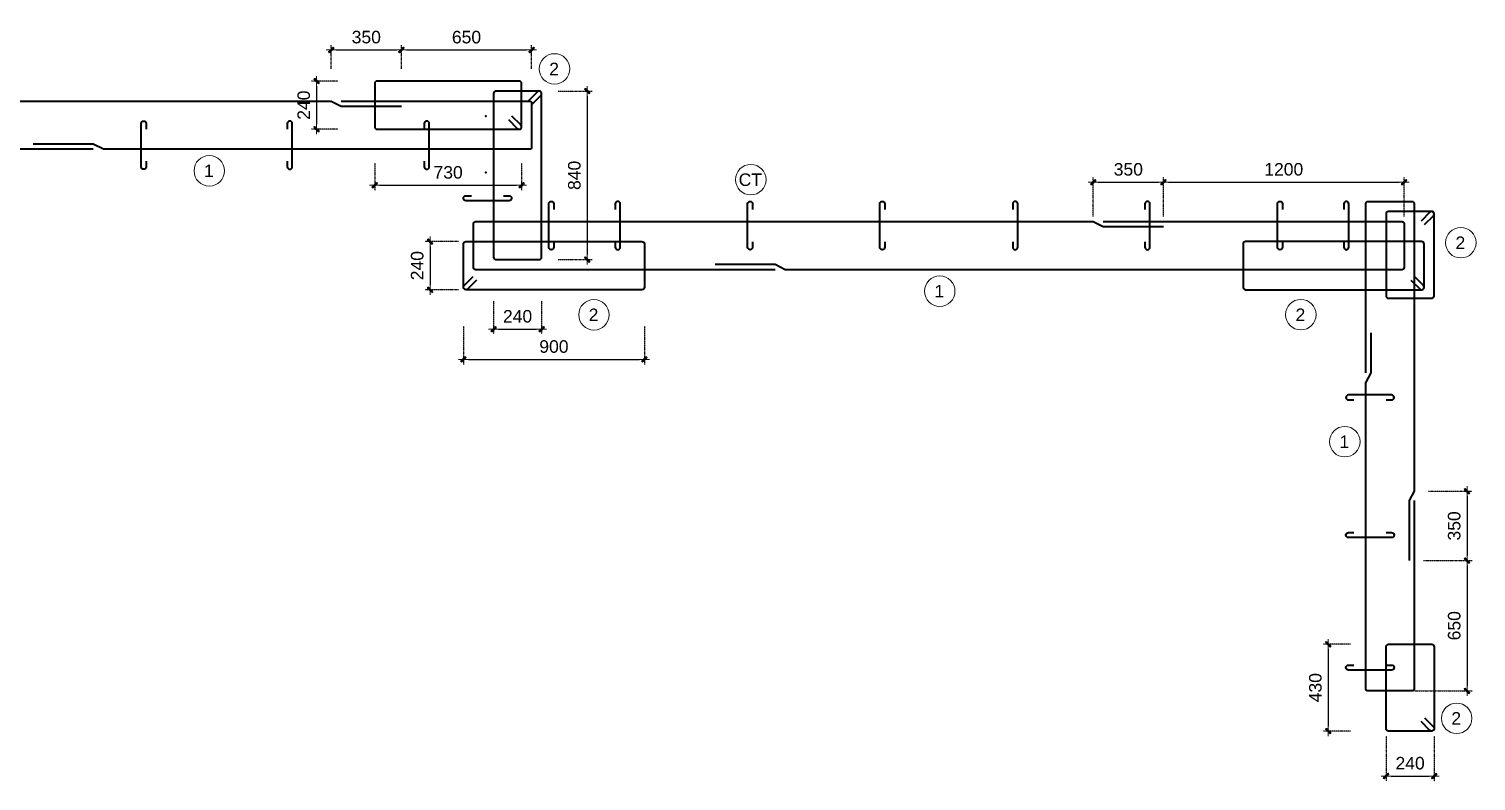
# Model space of a CAD drawing. Header units: millimetres. Extents: x -146909 to 4830753, y -683702 to -336947.
# Drawn here: x 4580029 to 4587244, y -443201 to -439452 of the extents above; entities that cross this region are included whole.
import ezdxf
from ezdxf.enums import TextEntityAlignment as Align

# ---------------------------------------------------------------- set-up
doc = ezdxf.new("R2010")
doc.units = ezdxf.units.MM
doc.header["$MEASUREMENT"] = 0
doc.linetypes.add('HIDDEN5', pattern=[2.8375, 1.25, -1.5875])
doc.layers.get('0').update_dxf_attribs({"lineweight": 9})
doc.layers.get('Defpoints').update_dxf_attribs({"color": 10, "lineweight": 0})
for name, color, linetype, lineweight in [("'S_General_Cont_1 Thin", 1, 'Continuous', 18), ("'S_General_Text_3_Member name", 3, 'Continuous', 35), ('CDAI', 3, 'Continuous', 40), ('KTH', 154, 'Continuous', 9), ('STICK', 1, 'Continuous', 9)]:
    doc.layers.add(name, color=color, linetype=linetype, lineweight=lineweight)
doc.layers.add('DM', color=1, linetype='Continuous')
doc.styles.add('arial', font='arial.ttf', dxfattribs={"width": 0.85})
doc.styles.add('TTP-HelCon', font='arial.ttf')
doc.dimstyles.new('TTP-25', dxfattribs={"dimscale": 25, "dimtxt": 2.5, "dimasz": 1, "dimexe": 1, "dimexo": 1, "dimgap": 0.09, "dimtad": 0, "dimdec": 4, "dimrnd": 10, "dimzin": 9, "dimdsep": 46, "dimtxsty": 'TTP-HelCon', "dimblk": 'Stick', "dimcen": 0.09, "dimdle": 1.5, "dimclrd": 256, "dimclre": 256, "dimclrt": 1, "dimadec": 0, "dimazin": 0, "dimtfac": 1, "dimtdec": 4, "dimtmove": 0, "dimatfit": 3, "dimldrblk": 'ARCHTICK', "dimfxl": 1, "dimtvp": 1, "dimtolj": 1, "dimtzin": 0, "dimarcsym": 0})

# ---------------------------------------------------------------- blocks, each defined once
blk = doc.blocks.new('Stick')
at = {"layer": 'STICK'}
h = blk.add_hatch(color=256, dxfattribs=at)
edge = h.paths.add_edge_path()
edge.add_line((0.3, 0.5), (-0.5, -0.3))
edge.add_arc((-0.4, -0.4), 0.141, 135, 315)
edge.add_line((-0.3, -0.5), (0.5, 0.3))
edge.add_arc((0.4, 0.4), 0.141, 315, 495)
blk.add_line((1, 0), (-1, 0), dxfattribs=at)
blk.add_lwpolyline([(0.3, 0.5), (-0.5, -0.3, 1), (-0.3, -0.5), (0.5, 0.3, 1), (0.3, 0.5, 1)], format="xyb", dxfattribs=at)
blk = doc.blocks.new('*D611')
at = {"layer": 'Defpoints', "color": 0, "transparency": 16777216}
for p in [(4581885.4, -439557.2), (4581535.6, -439676), (4581885.4, -439676)]:
    blk.add_point(p, dxfattribs=at)
at = {"layer": 'KTH', "linetype": 'HIDDEN5', "lineweight": -2, "transparency": 16777216}
for p, q in [((4581535.6, -439651), (4581535.6, -439532.2)), ((4581885.4, -439651), (4581885.4, -439532.2))]:
    blk.add_line(p, q, dxfattribs=at)
at = {"layer": 'KTH', "lineweight": -2, "transparency": 16777216}
blk.add_line((4581560.6, -439557.2), (4581860.4, -439557.2), dxfattribs=at)
at = {"layer": 'KTH', "lineweight": -2, "transparency": 16777216, "xscale": 25, "yscale": 25, "zscale": 25, "rotation": 180}
blk.add_blockref('Stick', (4581535.6, -439557.2), dxfattribs=at)
at = {"layer": 'KTH', "lineweight": -2, "transparency": 16777216, "xscale": 25, "yscale": 25, "zscale": 25}
blk.add_blockref('Stick', (4581885.4, -439557.2), dxfattribs=at)
at = {"layer": 'KTH', "color": 1, "transparency": 16777216, "insert": (4581710.5, -439493.3), "char_height": 62.5, "attachment_point": 5, "style": 'TTP-HelCon'}
blk.add_mtext('\\A1;350', dxfattribs=at)
blk = doc.blocks.new('_ArchTick')
at = {"color": 0, "linetype": 'ByBlock', "const_width": 0.15}
blk.add_lwpolyline([(-0.5, -0.5), (0.5, 0.5)], dxfattribs=at)
blk = doc.blocks.new('*D612')
at = {"layer": 'Defpoints', "color": 0, "transparency": 16777216}
for p in [(4582534.8, -439557.2), (4581885.4, -439676), (4582534.8, -439676)]:
    blk.add_point(p, dxfattribs=at)
at = {"layer": 'KTH', "linetype": 'HIDDEN5', "lineweight": -2, "transparency": 16777216}
for p, q in [((4581885.4, -439651), (4581885.4, -439532.2)), ((4582534.8, -439651), (4582534.8, -439532.2))]:
    blk.add_line(p, q, dxfattribs=at)
at = {"layer": 'KTH', "lineweight": -2, "transparency": 16777216}
blk.add_line((4581910.4, -439557.2), (4582509.8, -439557.2), dxfattribs=at)
at = {"layer": 'KTH', "lineweight": -2, "transparency": 16777216, "xscale": 25, "yscale": 25, "zscale": 25, "rotation": 180}
blk.add_blockref('Stick', (4581885.4, -439557.2), dxfattribs=at)
at = {"layer": 'KTH', "lineweight": -2, "transparency": 16777216, "xscale": 25, "yscale": 25, "zscale": 25}
blk.add_blockref('Stick', (4582534.8, -439557.2), dxfattribs=at)
at = {"layer": 'KTH', "color": 1, "transparency": 16777216, "insert": (4582210.1, -439493.4), "char_height": 62.5, "attachment_point": 5, "style": 'TTP-HelCon'}
blk.add_mtext('\\A1;650', dxfattribs=at)
blk = doc.blocks.new('*D613')
at = {"layer": 'Defpoints', "color": 0, "transparency": 16777216}
for p in [(4581593.9, -439712.2), (4581462.5, -439952.3), (4581593.9, -439952.3)]:
    blk.add_point(p, dxfattribs=at)
at = {"layer": 'KTH', "linetype": 'HIDDEN5', "lineweight": -2, "transparency": 16777216}
for p, q in [((4581568.9, -439712.2), (4581437.5, -439712.2)), ((4581568.9, -439952.3), (4581437.5, -439952.3))]:
    blk.add_line(p, q, dxfattribs=at)
at = {"layer": 'KTH', "lineweight": -2, "transparency": 16777216}
blk.add_line((4581462.5, -439737.2), (4581462.5, -439927.3), dxfattribs=at)
at = {"layer": 'KTH', "lineweight": -2, "transparency": 16777216, "xscale": 25, "yscale": 25, "zscale": 25}
for p, rotation in [((4581462.5, -439712.2), 90), ((4581462.5, -439952.3), 270)]:
    blk.add_blockref('Stick', p, dxfattribs=dict(at, rotation=rotation))
at = {"layer": 'KTH', "color": 1, "transparency": 16777216, "insert": (4581398.7, -439832.2), "char_height": 62.5, "attachment_point": 5, "rotation": 90, "style": 'TTP-HelCon'}
blk.add_mtext('\\A1;240', dxfattribs=at)
blk = doc.blocks.new('*D614')
at = {"layer": 'Defpoints', "color": 0, "transparency": 16777216}
for p in [(4581752.3, -440095.9), (4582484.8, -440095.9), (4582484.8, -440231.4)]:
    blk.add_point(p, dxfattribs=at)
at = {"layer": 'KTH', "linetype": 'HIDDEN5', "lineweight": -2, "transparency": 16777216}
for p, q in [((4581752.3, -440120.9), (4581752.3, -440256.4)), ((4582484.8, -440120.9), (4582484.8, -440256.4))]:
    blk.add_line(p, q, dxfattribs=at)
at = {"layer": 'KTH', "lineweight": -2, "transparency": 16777216}
blk.add_line((4581777.3, -440231.4), (4582459.8, -440231.4), dxfattribs=at)
at = {"layer": 'KTH', "lineweight": -2, "transparency": 16777216, "xscale": 25, "yscale": 25, "zscale": 25, "rotation": 180}
blk.add_blockref('Stick', (4581752.3, -440231.4), dxfattribs=at)
at = {"layer": 'KTH', "lineweight": -2, "transparency": 16777216, "xscale": 25, "yscale": 25, "zscale": 25}
blk.add_blockref('Stick', (4582484.8, -440231.4), dxfattribs=at)
at = {"layer": 'KTH', "color": 1, "transparency": 16777216, "insert": (4582118.5, -440167.6), "char_height": 62.5, "attachment_point": 5, "style": 'TTP-HelCon'}
blk.add_mtext('\\A1;730', dxfattribs=at)
blk = doc.blocks.new('*D615')
at = {"layer": 'Defpoints', "color": 0, "transparency": 16777216}
for p in [(4582344.8, -440782), (4582584.8, -440782), (4582584.8, -440948.9)]:
    blk.add_point(p, dxfattribs=at)
at = {"layer": 'KTH', "linetype": 'HIDDEN5', "lineweight": -2, "transparency": 16777216}
for p, q in [((4582344.8, -440807), (4582344.8, -440973.9)), ((4582584.8, -440807), (4582584.8, -440973.9))]:
    blk.add_line(p, q, dxfattribs=at)
at = {"layer": 'KTH', "lineweight": -2, "transparency": 16777216}
blk.add_line((4582369.8, -440948.9), (4582559.8, -440948.9), dxfattribs=at)
at = {"layer": 'KTH', "lineweight": -2, "transparency": 16777216, "xscale": 25, "yscale": 25, "zscale": 25, "rotation": 180}
blk.add_blockref('Stick', (4582344.8, -440948.9), dxfattribs=at)
at = {"layer": 'KTH', "lineweight": -2, "transparency": 16777216, "xscale": 25, "yscale": 25, "zscale": 25}
blk.add_blockref('Stick', (4582584.8, -440948.9), dxfattribs=at)
at = {"layer": 'KTH', "color": 1, "transparency": 16777216, "insert": (4582464.8, -440885.1), "char_height": 62.5, "attachment_point": 5, "style": 'TTP-HelCon'}
blk.add_mtext('\\A1;240', dxfattribs=at)
blk = doc.blocks.new('*D616')
at = {"layer": 'Defpoints', "color": 0, "transparency": 16777216}
for p in [(4582642.5, -439762.2), (4582642.5, -440602.2), (4582811.9, -440602.2)]:
    blk.add_point(p, dxfattribs=at)
at = {"layer": 'KTH', "linetype": 'HIDDEN5', "lineweight": -2, "transparency": 16777216}
for p, q in [((4582667.5, -439762.2), (4582836.9, -439762.2)), ((4582667.5, -440602.2), (4582836.9, -440602.2))]:
    blk.add_line(p, q, dxfattribs=at)
at = {"layer": 'KTH', "lineweight": -2, "transparency": 16777216}
blk.add_line((4582811.9, -439787.2), (4582811.9, -440577.2), dxfattribs=at)
at = {"layer": 'KTH', "lineweight": -2, "transparency": 16777216, "xscale": 25, "yscale": 25, "zscale": 25}
for p, rotation in [((4582811.9, -439762.2), 90), ((4582811.9, -440602.2), 270)]:
    blk.add_blockref('Stick', p, dxfattribs=dict(at, rotation=rotation))
at = {"layer": 'KTH', "color": 1, "transparency": 16777216, "insert": (4582748.1, -440182.2), "char_height": 62.5, "attachment_point": 5, "rotation": 90, "style": 'TTP-HelCon'}
blk.add_mtext('\\A1;840', dxfattribs=at)
blk = doc.blocks.new('*D617')
at = {"layer": 'Defpoints', "color": 0, "transparency": 16777216}
for p in [(4582194.8, -440512.2), (4582028.4, -440752.3), (4582194.8, -440752.3)]:
    blk.add_point(p, dxfattribs=at)
at = {"layer": 'KTH', "linetype": 'HIDDEN5', "lineweight": -2, "transparency": 16777216}
for p, q in [((4582169.8, -440512.2), (4582003.4, -440512.2)), ((4582169.8, -440752.3), (4582003.4, -440752.3))]:
    blk.add_line(p, q, dxfattribs=at)
at = {"layer": 'KTH', "lineweight": -2, "transparency": 16777216}
blk.add_line((4582028.4, -440537.2), (4582028.4, -440727.3), dxfattribs=at)
at = {"layer": 'KTH', "lineweight": -2, "transparency": 16777216, "xscale": 25, "yscale": 25, "zscale": 25}
for p, rotation in [((4582028.4, -440512.2), 90), ((4582028.4, -440752.3), 270)]:
    blk.add_blockref('Stick', p, dxfattribs=dict(at, rotation=rotation))
at = {"layer": 'KTH', "color": 1, "transparency": 16777216, "insert": (4581964.6, -440632.2), "char_height": 62.5, "attachment_point": 5, "rotation": 90, "style": 'TTP-HelCon'}
blk.add_mtext('\\A1;240', dxfattribs=at)
blk = doc.blocks.new('*D618')
at = {"layer": 'Defpoints', "color": 0, "transparency": 16777216}
for p in [(4582194.8, -440908.7), (4583097.3, -440908.7), (4583097.3, -441099.5)]:
    blk.add_point(p, dxfattribs=at)
at = {"layer": 'KTH', "linetype": 'HIDDEN5', "lineweight": -2, "transparency": 16777216}
for p, q in [((4582194.8, -440933.7), (4582194.8, -441124.5)), ((4583097.3, -440933.7), (4583097.3, -441124.5))]:
    blk.add_line(p, q, dxfattribs=at)
at = {"layer": 'KTH', "lineweight": -2, "transparency": 16777216}
blk.add_line((4582219.8, -441099.5), (4583072.3, -441099.5), dxfattribs=at)
at = {"layer": 'KTH', "lineweight": -2, "transparency": 16777216, "xscale": 25, "yscale": 25, "zscale": 25, "rotation": 180}
blk.add_blockref('Stick', (4582194.8, -441099.5), dxfattribs=at)
at = {"layer": 'KTH', "lineweight": -2, "transparency": 16777216, "xscale": 25, "yscale": 25, "zscale": 25}
blk.add_blockref('Stick', (4583097.3, -441099.5), dxfattribs=at)
at = {"layer": 'KTH', "color": 1, "transparency": 16777216, "insert": (4582646, -441035.7), "char_height": 62.5, "attachment_point": 5, "style": 'TTP-HelCon'}
blk.add_mtext('\\A1;900', dxfattribs=at)
blk = doc.blocks.new('*D619')
at = {"layer": 'Defpoints', "color": 0, "transparency": 16777216}
for p in [(4585684.8, -440216.2), (4585335.1, -440412.2), (4585684.8, -440412.2)]:
    blk.add_point(p, dxfattribs=at)
at = {"layer": 'KTH', "linetype": 'HIDDEN5', "lineweight": -2, "transparency": 16777216}
for p, q in [((4585335.1, -440387.2), (4585335.1, -440191.2)), ((4585684.8, -440387.2), (4585684.8, -440191.2))]:
    blk.add_line(p, q, dxfattribs=at)
at = {"layer": 'KTH', "lineweight": -2, "transparency": 16777216}
blk.add_line((4585360.1, -440216.2), (4585659.8, -440216.2), dxfattribs=at)
at = {"layer": 'KTH', "lineweight": -2, "transparency": 16777216, "xscale": 25, "yscale": 25, "zscale": 25, "rotation": 180}
blk.add_blockref('Stick', (4585335.1, -440216.2), dxfattribs=at)
at = {"layer": 'KTH', "lineweight": -2, "transparency": 16777216, "xscale": 25, "yscale": 25, "zscale": 25}
blk.add_blockref('Stick', (4585684.8, -440216.2), dxfattribs=at)
at = {"layer": 'KTH', "color": 1, "transparency": 16777216, "insert": (4585509.9, -440152.4), "char_height": 62.5, "attachment_point": 5, "style": 'TTP-HelCon'}
blk.add_mtext('\\A1;350', dxfattribs=at)
blk = doc.blocks.new('*D620')
at = {"layer": 'Defpoints', "color": 0, "transparency": 16777216}
for p in [(4586884.8, -440216.2), (4585684.8, -440412.2), (4586884.8, -440412.2)]:
    blk.add_point(p, dxfattribs=at)
at = {"layer": 'KTH', "linetype": 'HIDDEN5', "lineweight": -2, "transparency": 16777216}
for p, q in [((4585684.8, -440387.2), (4585684.8, -440191.2)), ((4586884.8, -440387.2), (4586884.8, -440191.2))]:
    blk.add_line(p, q, dxfattribs=at)
at = {"layer": 'KTH', "lineweight": -2, "transparency": 16777216}
blk.add_line((4585709.8, -440216.2), (4586859.8, -440216.2), dxfattribs=at)
at = {"layer": 'KTH', "lineweight": -2, "transparency": 16777216, "xscale": 25, "yscale": 25, "zscale": 25, "rotation": 180}
blk.add_blockref('Stick', (4585684.8, -440216.2), dxfattribs=at)
at = {"layer": 'KTH', "lineweight": -2, "transparency": 16777216, "xscale": 25, "yscale": 25, "zscale": 25}
blk.add_blockref('Stick', (4586884.8, -440216.2), dxfattribs=at)
at = {"layer": 'KTH', "color": 1, "transparency": 16777216, "insert": (4586284.8, -440152.4), "char_height": 62.5, "attachment_point": 5, "style": 'TTP-HelCon'}
blk.add_mtext('\\A1;1200', dxfattribs=at)
blk = doc.blocks.new('*D621')
at = {"layer": 'Defpoints', "color": 0, "transparency": 16777216}
for p in [(4586794.8, -442952.2), (4587034.8, -442952.2), (4587034.8, -443176.4)]:
    blk.add_point(p, dxfattribs=at)
at = {"layer": 'KTH', "linetype": 'HIDDEN5', "lineweight": -2, "transparency": 16777216}
for p, q in [((4586794.8, -442977.2), (4586794.8, -443201.4)), ((4587034.8, -442977.2), (4587034.8, -443201.4))]:
    blk.add_line(p, q, dxfattribs=at)
at = {"layer": 'KTH', "lineweight": -2, "transparency": 16777216}
blk.add_line((4586819.8, -443176.4), (4587009.8, -443176.4), dxfattribs=at)
at = {"layer": 'KTH', "lineweight": -2, "transparency": 16777216, "xscale": 25, "yscale": 25, "zscale": 25, "rotation": 180}
blk.add_blockref('Stick', (4586794.8, -443176.4), dxfattribs=at)
at = {"layer": 'KTH', "lineweight": -2, "transparency": 16777216, "xscale": 25, "yscale": 25, "zscale": 25}
blk.add_blockref('Stick', (4587034.8, -443176.4), dxfattribs=at)
at = {"layer": 'KTH', "color": 1, "transparency": 16777216, "insert": (4586914.8, -443112.6), "char_height": 62.5, "attachment_point": 5, "style": 'TTP-HelCon'}
blk.add_mtext('\\A1;240', dxfattribs=at)
blk = doc.blocks.new('*D622')
at = {"layer": 'Defpoints', "color": 0, "transparency": 16777216}
for p in [(4586642.3, -442519.7), (4586506.4, -442952.2), (4586642.3, -442952.2)]:
    blk.add_point(p, dxfattribs=at)
at = {"layer": 'KTH', "linetype": 'HIDDEN5', "lineweight": -2, "transparency": 16777216}
for p, q in [((4586617.3, -442519.7), (4586481.4, -442519.7)), ((4586617.3, -442952.2), (4586481.4, -442952.2))]:
    blk.add_line(p, q, dxfattribs=at)
at = {"layer": 'KTH', "lineweight": -2, "transparency": 16777216}
blk.add_line((4586506.4, -442544.7), (4586506.4, -442927.2), dxfattribs=at)
at = {"layer": 'KTH', "lineweight": -2, "transparency": 16777216, "xscale": 25, "yscale": 25, "zscale": 25}
for p, rotation in [((4586506.4, -442519.7), 90), ((4586506.4, -442952.2), 270)]:
    blk.add_blockref('Stick', p, dxfattribs=dict(at, rotation=rotation))
at = {"layer": 'KTH', "color": 1, "transparency": 16777216, "insert": (4586442.6, -442736), "char_height": 62.5, "attachment_point": 5, "rotation": 90, "style": 'TTP-HelCon'}
blk.add_mtext('\\A1;430', dxfattribs=at)
blk = doc.blocks.new('*D623')
at = {"layer": 'Defpoints', "color": 0, "transparency": 16777216}
for p in [(4586981.2, -441756.9), (4586956.2, -442102.2), (4587198.6, -442102.2)]:
    blk.add_point(p, dxfattribs=at)
at = {"layer": 'KTH', "linetype": 'HIDDEN5', "lineweight": -2, "transparency": 16777216}
for p, q in [((4587006.2, -441756.9), (4587223.6, -441756.9)), ((4586981.2, -442102.2), (4587223.6, -442102.2))]:
    blk.add_line(p, q, dxfattribs=at)
at = {"layer": 'KTH', "lineweight": -2, "transparency": 16777216}
blk.add_line((4587198.6, -441781.9), (4587198.6, -442077.2), dxfattribs=at)
at = {"layer": 'KTH', "lineweight": -2, "transparency": 16777216, "xscale": 25, "yscale": 25, "zscale": 25}
for p, rotation in [((4587198.6, -441756.9), 90), ((4587198.6, -442102.2), 270)]:
    blk.add_blockref('Stick', p, dxfattribs=dict(at, rotation=rotation))
at = {"layer": 'KTH', "color": 1, "transparency": 16777216, "insert": (4587134.7, -441929.6), "char_height": 62.5, "attachment_point": 5, "rotation": 90, "style": 'TTP-HelCon'}
blk.add_mtext('\\A1;350', dxfattribs=at)
blk = doc.blocks.new('*D624')
at = {"layer": 'Defpoints', "color": 0, "transparency": 16777216}
for p in [(4586956.2, -442102.2), (4586913.9, -442752.2), (4587198.6, -442752.2)]:
    blk.add_point(p, dxfattribs=at)
at = {"layer": 'KTH', "linetype": 'HIDDEN5', "lineweight": -2, "transparency": 16777216}
for p, q in [((4586981.2, -442102.2), (4587223.6, -442102.2)), ((4586938.9, -442752.2), (4587223.6, -442752.2))]:
    blk.add_line(p, q, dxfattribs=at)
at = {"layer": 'KTH', "lineweight": -2, "transparency": 16777216}
blk.add_line((4587198.6, -442127.2), (4587198.6, -442727.2), dxfattribs=at)
at = {"layer": 'KTH', "lineweight": -2, "transparency": 16777216, "xscale": 25, "yscale": 25, "zscale": 25}
for p, rotation in [((4587198.6, -442102.2), 90), ((4587198.6, -442752.2), 270)]:
    blk.add_blockref('Stick', p, dxfattribs=dict(at, rotation=rotation))
at = {"layer": 'KTH', "color": 1, "transparency": 16777216, "insert": (4587134.8, -442427.2), "char_height": 62.5, "attachment_point": 5, "rotation": 90, "style": 'TTP-HelCon'}
blk.add_mtext('\\A1;650', dxfattribs=at)
blk = doc.blocks.new('sign of slab')
at = {"layer": "'S_General_Cont_1 Thin"}
blk.add_circle((-10, 0), 475, dxfattribs=at)
at = {"layer": "'S_General_Text_3_Member name", "style": 'arial'}
blk.add_attdef('S', text='', height=250, dxfattribs=at).set_placement((-23, -1), align=Align.MIDDLE_CENTER)

msp = doc.modelspace()

# ---------------------------------------------------------------- linework, layer by layer
at = {"layer": 'CDAI'}
for points in [[(4582419.13935, -439904.27026), (4582463.45955, -439948.59046, 0.6681786379), (4582484.79839, -439939.75163), (4582484.79839, -439724.74428, 0.4142135624), (4582472.29839, -439712.24428), (4581764.79839, -439712.24428, 0.4142135624), (4581752.29839, -439724.74428), (4581752.29839, -439939.75163, 0.4142135624), (4581764.79839, -439952.25163), (4582472.29839, -439952.25163, 0.6681786379), (4582481.13722, -439930.91279), (4582436.81702, -439886.59259)], [(4582536.82437, -439827.90331), (4582581.14457, -439783.58311, 0.6681786379), (4582572.30574, -439762.24428), (4582357.29839, -439762.24428, 0.4142135624), (4582344.79839, -439774.74428), (4582344.79839, -440589.74428, 0.4142135624), (4582357.29839, -440602.24428), (4582572.30574, -440602.24428, 0.4142135624), (4582584.80574, -440589.74428), (4582584.80574, -439774.74428, 0.6681786379), (4582563.4669, -439765.90544), (4582519.1467, -439810.22564)], [(4580613.01267, -440111.89352), (4580613.01267, -440139.39352, -1), (4580588.01267, -440139.39352), (4580588.01267, -439923.89352, -1), (4580613.01267, -439923.89352), (4580613.01267, -439951.39352)], [(4581316.5841, -440111.89352), (4581316.5841, -440139.39352, 1), (4581341.5841, -440139.39352), (4581341.5841, -439923.89352, 1), (4581316.5841, -439923.89352), (4581316.5841, -439951.39352)], [(4581999.29839, -440111.89352), (4581999.29839, -440139.39352, 1), (4582024.29839, -440139.39352), (4582024.29839, -439923.89352, 1), (4581999.29839, -439923.89352), (4581999.29839, -439951.39352)], [(4582394.79839, -440283.91339), (4582422.29839, -440283.91339, -1), (4582422.29839, -440308.91339), (4582207.29839, -440308.91339, -1), (4582207.29839, -440283.91339), (4582234.79839, -440283.91339)], [(4582645.21506, -440512.74428), (4582645.21506, -440540.24428, -1), (4582620.21506, -440540.24428), (4582620.21506, -440324.74428, -1), (4582645.21506, -440324.74428), (4582645.21506, -440352.24428)], [(4582951.46506, -440512.74428), (4582951.46506, -440540.24428, 1), (4582976.46506, -440540.24428), (4582976.46506, -440324.74428, 1), (4582951.46506, -440324.74428), (4582951.46506, -440352.24428)], [(4583636.68301, -440512.74428), (4583636.68301, -440540.24428, -1), (4583611.68301, -440540.24428), (4583611.68301, -440324.74428, -1), (4583636.68301, -440324.74428), (4583636.68301, -440352.24428)], [(4584295.75993, -440512.74428), (4584295.75993, -440540.24428, -1), (4584270.75993, -440540.24428), (4584270.75993, -440324.74428, -1), (4584295.75993, -440324.74428), (4584295.75993, -440352.24428)], [(4584933.83685, -440512.74428), (4584933.83685, -440540.24428, 1), (4584958.83685, -440540.24428), (4584958.83685, -440324.74428, 1), (4584933.83685, -440324.74428), (4584933.83685, -440352.24428)], [(4585592.91377, -440512.74428), (4585592.91377, -440540.24428, 1), (4585617.91377, -440540.24428), (4585617.91377, -440324.74428, 1), (4585592.91377, -440324.74428), (4585592.91377, -440352.24428)], [(4586278.13172, -440512.74428), (4586278.13172, -440540.24428, -1), (4586253.13172, -440540.24428), (4586253.13172, -440324.74428, -1), (4586278.13172, -440324.74428), (4586278.13172, -440352.24428)], [(4586584.38172, -440512.74428), (4586584.38172, -440540.24428, 1), (4586609.38172, -440540.24428), (4586609.38172, -440324.74428, 1), (4586584.38172, -440324.74428), (4586584.38172, -440352.24428)], [(4586986.82437, -440427.90331), (4587031.14457, -440383.58311, 0.6681786379), (4587022.30574, -440362.24428), (4586807.29839, -440362.24428, 0.4142135624), (4586794.79839, -440374.74428), (4586794.79839, -440782.24428, 0.4142135624), (4586807.29839, -440794.74428), (4587022.30574, -440794.74428, 0.4142135624), (4587034.80574, -440782.24428), (4587034.80574, -440374.74428, 0.6681786379), (4587013.4669, -440365.90544), (4586969.1467, -440410.22564)], [(4582260.45742, -440704.27026), (4582216.13722, -440748.59046, -0.6681786379), (4582194.79839, -440739.75163), (4582194.79839, -440524.74428, -0.4142135624), (4582207.29839, -440512.24428), (4583084.79839, -440512.24428, -0.4142135624), (4583097.29839, -440524.74428), (4583097.29839, -440739.75163, -0.4142135624), (4583084.79839, -440752.25163), (4582207.29839, -440752.25163, -0.6681786379), (4582198.45955, -440730.91279), (4582242.77975, -440686.59259)], [(4586919.13936, -440704.27026), (4586963.45956, -440748.59046, 0.6681786379), (4586984.79839, -440739.75163), (4586984.79839, -440524.74428, 0.4142135624), (4586972.29839, -440512.24428), (4586094.79839, -440512.24428, 0.4142135624), (4586082.29839, -440524.74428), (4586082.29839, -440739.75163, 0.4142135624), (4586094.79839, -440752.25163), (4586972.29839, -440752.25163, 0.6681786379), (4586981.13723, -440730.91279), (4586936.81703, -440686.59259)], [(4586794.79846, -441301.88713), (4586822.29846, -441301.88713, 1), (4586822.29846, -441276.88713), (4586607.29846, -441276.88713, 1), (4586607.29846, -441301.88713), (4586634.79846, -441301.88713)], [(4586794.79846, -441962.60142), (4586822.29846, -441962.60142, -1), (4586822.29846, -441987.60142), (4586607.29846, -441987.60142, -1), (4586607.29846, -441962.60142), (4586634.79846, -441962.60142)], [(4586986.82437, -442886.58524), (4587031.14457, -442930.90544, -0.6681786379), (4587022.30574, -442952.24428), (4586807.29839, -442952.24428, -0.4142135624), (4586794.79839, -442939.74428), (4586794.79839, -442532.24428, -0.4142135624), (4586807.29839, -442519.74428), (4587022.30574, -442519.74428, -0.4142135624), (4587034.80574, -442532.24428), (4587034.80574, -442939.74428, -0.6681786379), (4587013.4669, -442948.58311), (4586969.1467, -442904.26291)], [(4586794.79839, -442623.49428), (4586822.29839, -442623.49428, -1), (4586822.29839, -442648.49428), (4586607.29839, -442648.49428, -1), (4586607.29839, -442623.49428), (4586634.79839, -442623.49428)]]:
    msp.add_lwpolyline(points, format="xyb", dxfattribs=at)
at = {"layer": 'CDAI', "ltscale": 0.02}
for points in [[(4580349.46697, -440052.24428), (4579404.79839, -440052.24428, -0.4142135624), (4579394.79839, -440042.24428), (4579394.79839, -439822.24428, -0.4142135624), (4579404.79839, -439812.24428), (4581535.62982, -439812.24428), (4581585.62982, -439837.24428), (4581885.36567, -439837.24428)], [(4581585.62982, -439812.24428), (4582524.79839, -439812.24428, -0.4142135624), (4582534.79839, -439822.24428), (4582534.79839, -440042.24428, -0.4142135624), (4582524.79839, -440052.24428), (4580399.46697, -440052.24428), (4580349.46697, -440027.24428), (4580049.73111, -440027.24428)], [(4586694.79472, -441166.91287), (4586694.79472, -440322.24429, -0.4142135624), (4586704.79472, -440312.24429), (4586924.79472, -440312.24429, -0.4142135624), (4586934.79472, -440322.24429), (4586934.79472, -441756.94819), (4586909.79472, -441802.50844), (4586909.79472, -442102.2443)], [(4583749.46697, -440652.24428), (4582254.79839, -440652.24428, -0.4142135624), (4582244.79839, -440642.24428), (4582244.79839, -440422.24428, -0.4142135624), (4582254.79839, -440412.24428), (4585335.06988, -440412.24428), (4585385.06988, -440437.24428), (4585684.80574, -440437.24428)], [(4585385.06988, -440412.24428), (4586874.79839, -440412.24428, -0.4142135624), (4586884.79839, -440422.24428), (4586884.79839, -440642.24428, -0.4142135624), (4586874.79839, -440652.24428), (4583799.46697, -440652.24428), (4583749.46697, -440627.24428), (4583449.73111, -440627.24428)], [(4586934.79839, -441802.50843), (4586934.79839, -442742.24429, -0.4142135624), (4586924.79839, -442752.24429), (4586704.79839, -442752.24429, -0.4142135624), (4586694.79839, -442742.24429), (4586694.79839, -441216.91286), (4586719.79839, -441166.91286), (4586719.79839, -440967.177)]]:
    msp.add_lwpolyline(points, format="xyb", dxfattribs=at)
at = {"layer": 'CDAI'}
for p in [(4582307.29838, -439887.14332), (4582307.29838, -440168.08251)]:
    msp.add_point(p, dxfattribs=at)

# ---------------------------------------------------------------- block references
ref = msp.add_blockref('sign of slab', (4582650.62738, -439651.58919), dxfattribs=dict(xscale=0.16, yscale=0.16, zscale=0.16))
ref.add_attrib('S', '2', dxfattribs={"layer": 'DM', "height": 62.5, "style": 'arial'}).set_placement((4582646.87336, -439651.74609), align=Align.MIDDLE_CENTER)
ref = msp.add_blockref('sign of slab', (4580929.21289, -440159.56009), dxfattribs=dict(xscale=0.16, yscale=0.16, zscale=0.16))
ref.add_attrib('S', '1', dxfattribs={"layer": 'DM', "height": 62.5, "style": 'arial'}).set_placement((4580925.45887, -440159.71698), align=Align.MIDDLE_CENTER)
ref = msp.add_blockref('sign of slab', (4583628.9794, -440203.70386), dxfattribs=dict(xscale=0.16, yscale=0.16, zscale=0.16))
ref.add_attrib('S', 'CT', dxfattribs={"layer": 'DM', "height": 62.5, "style": 'arial'}).set_placement((4583625.22538, -440203.86076), align=Align.MIDDLE_CENTER)
ref = msp.add_blockref('sign of slab', (4587169.19412, -440517.92865), dxfattribs=dict(xscale=0.16, yscale=0.16, zscale=0.16))
ref.add_attrib('S', '2', dxfattribs={"layer": 'DM', "height": 62.5, "style": 'arial'}).set_placement((4587165.4401, -440518.08554), align=Align.MIDDLE_CENTER)
ref = msp.add_blockref('sign of slab', (4584571.23891, -440759.56009), dxfattribs=dict(xscale=0.16, yscale=0.16, zscale=0.16))
ref.add_attrib('S', '1', dxfattribs={"layer": 'DM', "height": 62.5, "style": 'arial'}).set_placement((4584567.4849, -440759.71698), align=Align.MIDDLE_CENTER)
ref = msp.add_blockref('sign of slab', (4582847.17887, -440877.13922), dxfattribs=dict(xscale=0.16, yscale=0.16, zscale=0.16))
ref.add_attrib('S', '2', dxfattribs={"layer": 'DM', "height": 62.5, "style": 'arial'}).set_placement((4582843.42485, -440877.29611), align=Align.MIDDLE_CENTER)
ref = msp.add_blockref('sign of slab', (4586371.55267, -440876.67478), dxfattribs=dict(xscale=0.16, yscale=0.16, zscale=0.16))
ref.add_attrib('S', '2', dxfattribs={"layer": 'DM', "height": 62.5, "style": 'arial'}).set_placement((4586367.79865, -440876.83167), align=Align.MIDDLE_CENTER)
ref = msp.add_blockref('sign of slab', (4586590.7172, -441509.81426), dxfattribs=dict(xscale=0.16, yscale=0.16, zscale=0.16))
ref.add_attrib('S', '1', dxfattribs={"layer": 'DM', "height": 62.5, "style": 'arial'}).set_placement((4586586.96318, -441509.97116), align=Align.MIDDLE_CENTER)
ref = msp.add_blockref('sign of slab', (4587148.44057, -442888.73325), dxfattribs=dict(xscale=0.16, yscale=0.16, zscale=0.16))
ref.add_attrib('S', '2', dxfattribs={"layer": 'DM', "height": 62.5, "style": 'arial'}).set_placement((4587144.68656, -442888.89014), align=Align.MIDDLE_CENTER)

# ---------------------------------------------------------------- dimensions: what is measured, and where the dimension line sits
at = {"layer": 'KTH'}
for base, p1, p2, override, picture, middle in [((4581885.36567, -439557.188737), (4581535.629815, -439676.01276), (4581885.36567, -439676.01276), {"dimfxl": 0.18, "dimarcsym": 2}, '*D611', (4581710.497743, -439493.32448)), ((4582534.79839, -439557.18874), (4581885.36567, -439676.01276), (4582534.79839, -439676.01276), {"dimtmove": 1, "dimfxl": 0.18, "dimarcsym": 2}, '*D612', (4582210.08203, -439493.36711)), ((4582484.79839, -440231.42108), (4581752.29839, -440095.89587), (4582484.79839, -440095.89587), {"dimfxl": 0.18, "dimarcsym": 2}, '*D614', (4582118.54839, -440167.55683)), ((4585684.80574, -440216.23613), (4585335.06988, -440412.24428), (4585684.80574, -440412.24428), {"dimfxl": 0.18, "dimarcsym": 2}, '*D619', (4585509.93781, -440152.37187)), ((4586884.7983867526, -440216.2361312185), (4585684.8057356058, -440412.2442788645), (4586884.7983867526, -440412.2442788645), {"dimtmove": 1, "dimfxl": 0.18, "dimarcsym": 2}, '*D620', (4586284.8020611797, -440152.4145077533)), ((4583097.29839, -441099.53479), (4582194.79839, -440908.66908), (4583097.29839, -440908.66908), {"dimfxl": 0.18, "dimarcsym": 2}, '*D618', (4582646.04839, -441035.71317)), ((4587034.805736, -443176.394136), (4586794.798387, -442952.244275), (4587034.805736, -442952.244275), {"dimfxl": 0.18, "dimarcsym": 2}, '*D621', (4586914.802061, -443112.572512))]:
    dim = msp.add_linear_dim(base=base, p1=p1, p2=p2, dimstyle='TTP-25', override=override, dxfattribs=at)
    dim.commit()
    dim.dimension.update_dxf_attribs({"geometry": picture, "text_midpoint": middle})
for base, p1, p2, override, picture, middle in [((4581462.534514, -439952.251628), (4581593.881067, -439712.244279), (4581593.881067, -439952.251628), {"dimfxl": 0.18, "dimarcsym": 2}, '*D613', (4581398.712891, -439832.247953)), ((4582811.93278, -440602.24428), (4582642.47705, -439762.24428), (4582642.47705, -440602.24428), {"dimfxl": 0.18, "dimarcsym": 2}, '*D616', (4582748.11116, -440182.24428)), ((4582028.394508, -440752.251626), (4582194.798387, -440512.244277), (4582194.798387, -440752.251626), {"dimfxl": 0.18, "dimarcsym": 2}, '*D617', (4581964.572885, -440632.247952)), ((4587198.6058, -442102.2443), (4586981.15101, -441756.94819), (4586956.15101, -442102.2443), {"dimfxl": 0.18, "dimarcsym": 2}, '*D623', (4587134.74155, -441929.59624)), ((4587198.6058, -442752.24429), (4586956.15101, -442102.2443), (4586913.85023, -442752.24429), {"dimtmove": 1, "dimfxl": 0.18, "dimarcsym": 2}, '*D624', (4587134.78418, -442427.24429)), ((4586506.42136, -442952.24428), (4586642.33845, -442519.74428), (4586642.33845, -442952.24428), {"dimfxl": 0.18, "dimarcsym": 2}, '*D622', (4586442.5571, -442735.99428))]:
    dim = msp.add_linear_dim(base=base, p1=p1, p2=p2, angle=90, dimstyle='TTP-25', override=override, dxfattribs=at)
    dim.commit()
    dim.dimension.update_dxf_attribs({"geometry": picture, "text_midpoint": middle})
dim = msp.add_aligned_dim(p1=(4582344.798387, -440781.969338), p2=(4582584.805736, -440781.969338), distance=-166.938789, dimstyle='TTP-25', override={"dimfxl": 0.18, "dimarcsym": 2}, dxfattribs=at)
dim.commit()
dim.dimension.update_dxf_attribs({"geometry": '*D615', "text_midpoint": (4582464.802061, -440885.086504)})

doc.saveas('drawing.dxf')
